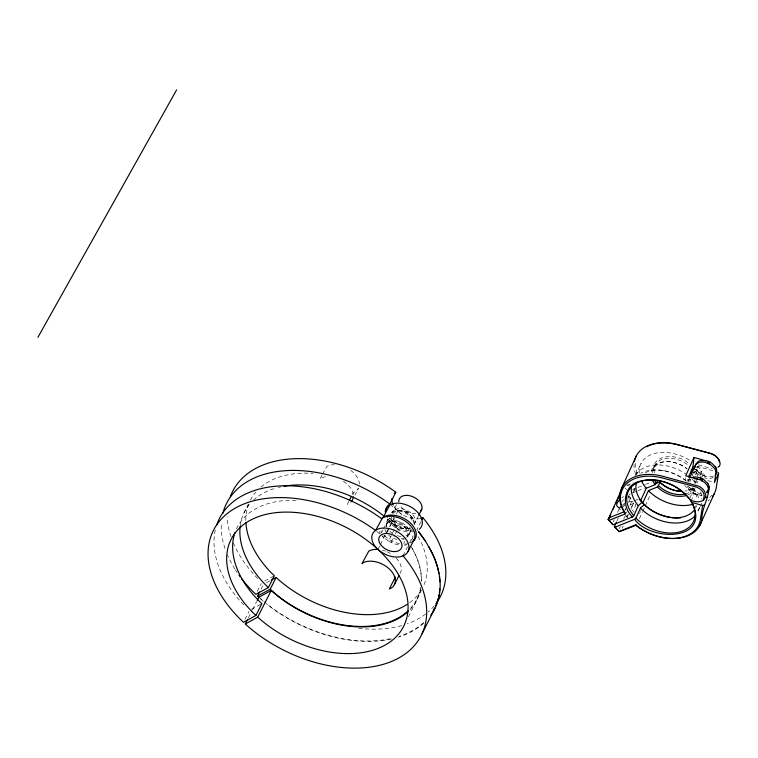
<?xml version="1.0" encoding="UTF-8"?>
<svg xmlns="http://www.w3.org/2000/svg" width="758" height="758" viewBox="0 0 758 758"><rect width="100%" height="100%" fill="white"/><g stroke="black" fill="none" stroke-linecap="round" stroke-linejoin="round"><path stroke-width="0.57" stroke-dasharray="3.79 2.84" d="M685.185 480.06L685.431 477.938M689.913 482.107L690.642 479.264M687.497 480.885L688.018 478.923M697.862 481.254L697.313 483.111M613.222 521.949L614.188 519.808M617.59 512.332L619.049 509.13M622.441 501.644L623.417 499.513M635.526 475.56L641.211 463.062M616.832 521.125L618.291 517.913M623.626 506.164L624.601 504.032M624.308 511.688L625.757 508.485M628.676 502.071L631.101 496.727M633.044 492.463L634.986 488.19M619.314 528.677L620.281 526.545M623.682 519.069L627.084 511.584M629.993 505.179L632.418 499.835M622.147 528.288L623.114 526.156M626.999 517.61L628.458 514.407M630.883 509.063L633.802 502.649M653.794 468.264L655.31 464.929M639.401 518.747L642.31 512.342M642.803 511.271L644.745 506.998M645.229 505.927L650.572 494.178M688.349 480.657L689.325 478.516M692.405 474.915L693.873 471.703M693.286 472.604L695.948 471.533L698.222 466.54L714.529 471.249M689.894 498.044L692.101 493.183L684.578 485.385M713.354 475.967A11.143 7.504 24.4 0 1 704.106 475.863L700.439 474.849L701.662 471.097A35.92 24.19 24.4 0 0 697.047 465.99M690.964 501.209L694.375 493.714L689.439 487.261M701.188 478.715L703.462 473.712L695.948 471.533M700.364 506.335L701.775 503.208M243.981 512.882L248.453 504.032M257.294 591.363L261.264 583.489M244.976 619.362L248.956 611.498M261.074 589.118L263.557 584.2M248.416 617.836L252.054 610.645M252.566 609.621L256.716 601.407M322.008 475.048L320.028 478.99L320.89 478.279A19.812 12.82 26.8 0 1 327.049 476.574M322.51 474.072L326.85 466.473A19.812 12.82 26.8 0 1 334.439 464.72M348.907 501.332L347.41 504.278L348.585 503.862A19.812 12.82 26.8 0 0 350.461 502.563M352.385 494.443L353.37 492.473L354.555 492.056A19.812 12.82 26.8 0 0 358.411 488.228L354.934 495.116M386.476 522.234L389.858 515.535M381.473 532.846L382.961 529.899M383.463 528.913L384.95 525.957A12.384 8.006 26.8 0 1 400.196 523.721A12.384 8.006 26.8 0 1 406.705 537.356M386.362 524.754L389.877 517.78M396.51 504.648L392.388 512.806A12.384 8.006 26.8 0 1 407.728 510.712A12.384 8.006 26.8 0 1 414.058 524.356M377.948 549.408L379.929 545.476M380.431 544.49L385.917 533.632M386.419 532.637L388.92 527.672M389.423 526.677L391.431 522.707L396.453 526.412A19.812 12.82 26.8 0 0 412.475 530.676M399.542 543.685A19.812 12.82 26.8 0 1 389.688 539.8L385.13 536.332L386.637 533.348M387.139 532.353L389.659 527.379M390.162 526.384L394.378 518.027M396.368 514.095L397.855 511.138M394.293 529.586L388.503 541.041L391.081 542.444A19.812 12.82 26.8 0 0 401.967 545.248M413.697 531.33A19.812 12.82 26.8 0 1 397.874 528.999L395.297 527.596L396.027 526.147M395.723 527.862L396.453 526.412M391.081 542.444L394.738 535.205M395.259 534.163L397.874 528.999M403.739 543.391L404.734 541.42M406.724 537.488L407.709 535.518M409.917 532.078L411.367 529.207M409.064 534.485L411.073 530.496M414.095 524.527L418.189 516.416M402.991 555.785L407.463 546.925M409.481 542.946L413.138 535.707M413.195 536.948L410.182 542.918L411.367 542.51M420.917 521.656L416.947 529.529L417.81 530.647M417.165 598.507L421.145 590.643M408.41 616.822L417.743 598.346M629.083 494.917L630.296 493.79M622.403 505.273L624.734 503.104M628.022 514.654L626.478 516.103L627.908 517.686M693.371 488.18L690.131 489.962L685.924 491.08M251.523 609.366L261.88 603.652M264.665 580.96L274.339 575.786M266.465 582.646L270.331 580.581M626.8 485.357L633.12 482.818M627.491 485.736L629.68 484.864M632.494 489.668L636.853 487.915M637.942 487.479L644.48 484.855M645.56 484.419L652.098 481.794M632.475 492.918L636.824 491.175M637.914 490.739L644.452 488.114M694.669 467.961L698.222 466.54M634.768 500.517L637.933 499.247M398.945 510.57L406.695 511.205L412.248 517.657M392.72 521.675L400.594 522.309L406.07 528.667M700.942 493.467L699.842 493.363A11.143 7.504 24.4 0 1 695.446 492.094L690.775 488.882M662.918 470.557L664.311 470.737M669.418 461.679L670.006 461.755M659.365 470.083L661.128 470.311M692.101 493.183L695.768 494.197M698.421 464.834L708.995 467.894A11.152 7.504 24.4 0 0 712.302 468.463M694.034 469.221L701.955 471.514M707.801 480.619L713.316 482.211M694.375 493.714L702.088 495.94M704.106 475.863L698.99 472.812L695.759 468.027M388.503 541.041L383.908 537.602A96.607 62.488 26.8 0 0 382.193 536.048M395.297 527.596L391.166 524.384A19.812 12.82 26.8 0 1 386.485 518.197M687.762 462.721C677.851 453.474 650.866 453.369 653.614 471.912M686.464 481.216L686.388 481.141A35.92 24.19 24.4 0 0 640.747 473.286M260.515 598.829L263.111 601.113M258.952 597.209L261.88 599.843A116.419 75.298 26.8 0 0 265.499 602.856M387.575 519.069A96.607 62.488 26.8 0 1 391.895 522.944L399.788 531.064M695.531 469.325L697.635 471.419M694.773 470.993L698.791 475.361M687.961 485.992L690.064 488.086M624.99 487.925L626.563 489.668M628.486 495.486L631.632 498.963M628.06 496.139L633.072 501.692M619.134 508.438L620.565 510.02M625.587 515.573L627.018 517.155M698.355 472.215L700.439 474.849M703.462 473.712L703.519 473.788A35.92 24.19 24.4 0 1 706.229 479.321M410.77 545.95L416.464 556.893A96.607 62.488 26.8 0 1 421.571 580.817M412.2 548.337L414.522 552.771A96.607 62.488 26.8 0 1 421.268 581.092M697.711 476.015L695.408 470.576A11.143 7.504 24.4 0 0 696.877 473.087M243.782 604.941A116.419 75.298 26.8 0 1 215.509 529.207M406.904 544.784A19.812 12.82 26.8 0 1 404.526 545.173M383.908 537.602A19.812 12.82 26.8 0 1 381.994 535.631M380.402 533.566A19.812 12.82 26.8 0 1 379.152 531.424M236.439 528.876A96.607 62.488 26.8 0 1 298.775 500.479M376.821 531.51A96.607 62.488 26.8 0 1 379.55 533.755M404.279 539.08A12.384 8.006 26.8 0 1 402.688 539.573M396.965 539.421A12.384 8.006 26.8 0 1 388.57 535.025M386.589 532.817A12.384 8.006 26.8 0 1 384.723 528.118M423.75 623.095A116.419 75.298 26.8 0 1 398.206 637.213M391.526 638.975A116.419 75.298 26.8 0 1 265.84 603.368M420.756 588.938A96.607 62.488 26.8 0 1 409.263 610.446M391.431 522.707A96.607 62.488 26.8 0 1 399.419 530.79M420.699 587.194A96.607 62.488 26.8 0 1 409.187 609.773M240.172 526.204A96.607 62.488 26.8 0 1 250.576 503.085M253.418 500.214A96.607 62.488 26.8 0 1 276.405 487.944M278.243 487.451A96.607 62.488 26.8 0 1 281.076 486.797M421.259 590.16A96.607 62.488 26.8 0 1 407.984 603.861M245.829 520.585A96.607 62.488 26.8 0 1 248.416 504.705M250.377 500.204A96.607 62.488 26.8 0 1 255.882 492.027M260.923 487.062A96.607 62.488 26.8 0 1 312.95 473.38M389.925 504.269A96.607 62.488 26.8 0 1 401.939 515.146M418.16 536.531A96.607 62.488 26.8 0 1 423.135 586.711M420.065 518.661A19.812 12.82 26.8 0 1 393.544 505.662M423.551 622.555A116.419 75.298 26.8 0 1 399.115 636.369M390.218 638.738A116.419 75.298 26.8 0 1 267.347 604.334M237.131 572.508A116.419 75.298 26.8 0 1 235.397 569.874M234.838 568.993A116.419 75.298 26.8 0 1 227.447 554.941M225.012 548.517A116.419 75.298 26.8 0 1 221.393 522.613M434.211 605.841A116.419 75.298 26.8 0 1 428.043 612.066M425.721 613.942A116.419 75.298 26.8 0 1 407.198 623.843M401.816 625.549A116.419 75.298 26.8 0 1 358.269 628.249M257.72 578.543A116.419 75.298 26.8 0 1 232.962 542.065M230.972 536.711A116.419 75.298 26.8 0 1 227.248 516.823M415.801 513.412A12.384 8.006 26.8 0 1 399.693 504.828M391.895 522.944A19.812 12.82 26.8 0 1 387.215 516.748M408.107 543.694A19.812 12.82 26.8 0 1 404.014 544.13M385.13 536.332A19.812 12.82 26.8 0 1 383.842 535.034M381.672 532.277A19.812 12.82 26.8 0 1 380.819 530.856M403.957 538.474A12.384 8.006 26.8 0 1 401.2 538.682M387.897 531.595A12.384 8.006 26.8 0 1 386.959 530.022M386.087 526.895A12.384 8.006 26.8 0 1 400.233 521.959A12.384 8.006 26.8 0 1 408.022 536.294M407.236 526.734A12.384 8.006 26.8 0 1 392.995 518.074M396.226 558.106A19.812 12.82 26.8 0 1 399.807 573.787M382.42 550.156A19.812 12.82 26.8 0 1 385.5 551.132M387.006 551.748A19.812 12.82 26.8 0 1 392.663 554.998M343.421 481.245A19.812 12.82 26.8 0 1 353.399 495.836M350.717 470.358A19.812 12.82 26.8 0 1 359.358 484.03M410.286 528.013A12.384 8.006 26.8 0 1 398.452 526.592A12.384 8.006 26.8 0 1 390.901 517.676M392.123 512.948A12.384 8.006 26.8 0 1 404.952 511.972A12.384 8.006 26.8 0 1 414.048 522.347M410.249 528.089A12.753 8.253 26.8 0 1 398.083 526.734A12.753 8.253 26.8 0 1 390.199 517.591M391.374 512.692A12.753 8.253 26.8 0 1 406.042 512.275A12.753 8.253 26.8 0 1 413.783 524.432M407.747 527.407A11.076 7.163 26.8 0 1 391.678 517.164M392.786 513.592A11.076 7.163 26.8 0 1 404.204 512.607A11.076 7.163 26.8 0 1 412.447 521.845M409.585 527.445A12.753 8.253 26.8 0 1 405.587 536.029M400.916 536.427A12.753 8.253 26.8 0 1 395.733 535.091M392.777 533.547A12.753 8.253 26.8 0 1 388.162 529.283M386.817 526.857A12.753 8.253 26.8 0 1 394.473 517.809M640.567 510.56A7.428 2.975 -42.1 0 1 640.463 511.413M640.103 512.408A7.428 2.975 -42.1 0 1 639.515 513.488M632.778 512.304A7.428 2.975 -42.1 0 1 633.972 511.328M637.165 473.542A42.107 28.359 24.4 0 1 635.943 460.911M711.762 495.116A42.107 28.359 24.4 0 1 709.744 497.39M628.23 496.405A7.428 2.975 -42.1 0 1 628.136 498.423M621.787 497.854A7.428 2.975 -42.1 0 1 623.626 496.661M709.592 499.636A43.348 29.192 24.4 0 1 707.906 500.991M696.678 505.88A43.348 29.192 24.4 0 1 694.802 506.249M635.659 474.366A43.348 29.192 24.4 0 1 634.029 464.474M635.223 504.07A7.428 2.975 -42.1 0 1 632.181 510.759M625.255 509.547A7.428 2.975 -42.1 0 1 625.682 508.969M630.182 504.942A7.428 2.975 -42.1 0 1 634.702 503.71M628.638 502.203A7.428 2.975 -42.1 0 1 633.3 502.109A7.428 2.975 -42.1 0 1 630.571 507.832M623.521 506.59A7.428 2.975 -42.1 0 1 624.497 505.463M713.363 477.208A11.143 7.504 24.4 0 1 704.447 477.891M701.226 476.574A11.143 7.504 24.4 0 1 700.221 475.986M699.274 475.342A11.143 7.504 24.4 0 1 697.597 473.883M688.084 481.396A11.143 7.504 24.4 0 1 689.799 478.762M702.278 495.069A11.143 7.504 24.4 0 1 690.026 490.549M689.306 489.753A11.143 7.504 24.4 0 1 687.421 486.361M687.97 481.633A11.143 7.504 24.4 0 1 690.491 479.511M699.89 507.377A35.92 24.19 24.4 0 1 697.388 510.826M634.872 491.108A35.92 24.19 24.4 0 1 634.058 488.332M635.953 474.83A35.92 24.19 24.4 0 1 685.715 473.958M692.215 479.312A35.92 24.19 24.4 0 1 695.986 483.595M700.544 491.828A35.92 24.19 24.4 0 1 701.908 499.134M692.063 488.266A22.295 15.018 24.4 0 1 685.317 490.976M654.391 472.85A22.295 15.018 24.4 0 1 664.283 458.817A22.295 15.018 24.4 0 1 688.283 465.289M693.987 471.59A22.295 15.018 24.4 0 1 696.176 476.744M696.498 480.108A22.295 15.018 24.4 0 1 695.901 483.234M639.288 473.087A35.92 24.19 24.4 0 1 655.661 453.208A35.92 24.19 24.4 0 1 691.4 461.451M693.741 488A22.295 15.018 24.4 0 1 685.706 493.884M652.553 472.821A22.295 15.018 24.4 0 1 664.728 461.811A22.295 15.018 24.4 0 1 686.776 468.624M692.471 474.925A22.295 15.018 24.4 0 1 693.418 476.63M694.66 480.079A22.295 15.018 24.4 0 1 694.982 483.443M695.152 487.868A23.536 15.852 24.4 0 1 687.857 494.965M651.188 471.675A23.536 15.852 24.4 0 1 687.118 468.927M695.437 481.017A23.536 15.852 24.4 0 1 695.73 482.818M645.191 472.784A32.206 21.688 24.4 0 1 685.355 480.231M692.509 487.707A32.206 21.688 24.4 0 1 697.152 499.238M696.346 506.155A32.206 21.688 24.4 0 1 695.418 508.23M693.712 488.597A35.92 24.19 24.4 0 1 699.094 499.598M699.321 507.604A35.92 24.19 24.4 0 1 697.616 512.37"/><path stroke-width="1.14" d="M709.829 462.759A1.241 0.834 24.4 0 1 707.972 461.84L708.029 461.319A1.222 0.824 24.4 0 1 708.228 461.129M688.738 476.214L688.539 476.962L692.907 467.042L694.015 457.472L709.156 461.717L712.141 463.46L715.154 466.54M700.733 477.748A1.241 0.834 24.4 0 0 701.084 479.274L701.813 479.482A1.222 0.824 24.4 0 0 702.259 479.435M616.349 522.186L614.406 526.459L619.078 531.481L635.507 524.887L639.155 527.596A43.348 29.192 24.4 0 0 701.785 519.903C701.709 508.609 708.171 499.285 709.081 488.285A5.903 1.98 71.2 0 0 709.109 487.46M715.656 470.775A5.922 1.402 64.8 0 1 715.855 471.628A5.903 1.687 68 0 1 715.912 472.442A5.922 2.009 70.9 0 1 715.912 473.295L714.415 482.533L718.584 473.371L717.788 472.196M704.191 505.036L702.628 505.529L700.231 520.358A42.107 28.359 24.4 0 1 675.672 538.322A42.107 28.359 24.4 0 1 635.953 525.266L635.507 524.887M608.143 519.467L612.985 524.754L632.485 516.928L633.764 515.734L632.617 514.341A35.92 24.19 24.4 0 1 641.656 481.093A35.92 24.19 24.4 0 1 689.164 498.603L690.529 500.271L693.845 501.228A11.152 7.504 24.4 0 0 703.443 500.053L704.068 496.642A9.911 6.67 24.4 0 0 695.02 486.636L661.753 477.815A42.107 28.359 24.4 0 0 626.43 483.879A42.107 28.359 24.4 0 0 625.179 513.365L625.483 513.801L609.053 520.395L608.143 519.467L622.754 487.309M718.584 473.371L716.177 488.237A43.348 29.192 24.4 0 1 712.444 496.575M708.938 489.081L706.551 492.217M702.704 478.999L702.704 478.999A1.241 0.834 24.4 0 0 702.694 478.63M622.053 487.271L636.445 455.605M608.314 519.732L610.74 514.388M613.165 509.044L614.141 506.913M615.591 503.7L618.992 496.225M619.968 494.093L621.418 490.881M633.764 515.734L638.312 505.728L642.149 502.147L641.221 501.019A32.206 21.688 24.4 0 1 636.199 483.983M642.149 502.147L640.586 500.725L646.271 488.228L655.272 484.608L658.067 480.089M615.136 527.132L634.645 519.306L635.924 518.112L640.463 508.106L644.309 504.525L645.361 505.595A32.206 21.688 24.4 0 0 694.176 510.143M680.637 517.922A35.92 24.19 24.4 0 1 644.044 504.44L642.737 503.113L648.422 490.606L657.423 486.996L660.218 482.467L659.697 481.993L655.338 483.737M694.015 457.472L685.677 475.806L700.818 480.051L704.684 482.505L706.826 484.874A5.893 0.616 54.5 0 1 707.394 485.764A5.884 0.862 58 0 1 707.82 486.636M691.315 473.248L692.878 469.155M689.818 477.436L695.171 465.649M699.729 525.664L714.121 493.998M258.952 597.209L257.597 595.996L259.587 592.064M402.991 555.785L404.166 555.368A19.812 12.82 26.8 0 0 402.792 535.679A19.812 12.82 26.8 0 0 376.47 529.785L374.007 531.709A19.812 12.82 26.8 0 0 377.948 549.408A19.812 12.82 26.8 0 0 400.944 556.58L402.991 555.785L404.327 557.338A116.419 75.298 26.8 0 1 394.008 660.389A116.419 75.298 26.8 0 1 249.628 627.813L245.308 623.995L247.383 619.892M257.237 600.383L258.791 597.304L271.222 590.435L274.642 593.467A96.607 62.488 26.8 0 0 408.534 611.147M241.537 578.591A116.419 75.298 26.8 0 0 251.76 590.349L255.797 594.31L268.379 587.592L274.339 575.786L271.137 572.641A96.607 62.488 26.8 0 1 245.905 522.698M412.001 542.264A19.812 12.82 26.8 0 0 407.567 522.84A19.812 12.82 26.8 0 0 382.43 517.979L375.608 530.486L373.827 529.179A116.419 75.298 26.8 0 0 231.569 510.39A116.419 75.298 26.8 0 0 239.405 618.376L243.489 622.318L255.92 615.458L261.88 603.652L258.639 600.525A96.607 62.488 26.8 0 1 234.98 532.523M257.597 595.996L270.18 589.279L276.139 577.482L279.531 580.524A96.607 62.488 26.8 0 0 407.103 604.439M245.308 623.995L257.729 617.135L271.222 590.435M349.4 500.346L351.39 496.414M381.445 518.671L383.065 517.477L389.982 504.828A19.812 12.82 26.8 0 1 415.147 509.907A19.812 12.82 26.8 0 1 419.307 529.292M385.907 510.456A19.812 12.82 26.8 0 1 388.21 505.283L389.83 504.079L395.799 492.283L394.037 490.957A116.419 75.298 26.8 0 0 230.337 496.661M418.7 515.402L421.789 509.291M421.912 519.694L422.907 517.723L424.224 519.287A116.419 75.298 26.8 0 1 435.992 603.595M408.031 551.54L413.991 539.734M395.316 577.122L389.356 588.919L390.531 588.502A19.812 12.82 26.8 0 0 389.157 568.822A19.812 12.82 26.8 0 0 362.836 562.919L361.973 563.63L368.795 551.113A19.812 12.82 26.8 0 1 377.854 549.417M394.397 584.674L398.869 575.824M422.083 633.688L435.575 606.997M37.9 337.338L176.623 89.87M718.688 466.625L718.593 466.71A11.152 7.504 24.4 0 1 717.911 467.212M621.636 506.003L619.305 508.173L617.097 506.173A7.428 2.975 -42.1 0 1 620.594 498.84M383.065 517.477L383.946 516.776A19.812 12.82 26.8 0 1 409.708 522.366A19.812 12.82 26.8 0 1 412.371 541.913M394.169 493.477L395.799 492.283M389.1 505.529L387.48 506.723A19.812 12.82 26.8 0 0 385.178 511.896M271.298 580.06L276.139 577.482M691.125 470.225L693.921 469.107M608.503 518.027L624.308 511.688L625.483 513.801M420.842 518.5L422.907 517.723M614.406 526.459L619.248 531.746L636.483 525.161L635.915 525.19M681.925 491.374C673.909 491.193 666.045 487.877 660.161 482.467M705.859 460.637L700.392 460.627A9.977 6.718 24.4 0 0 698.213 461.508L695.929 463.981A11.143 7.504 24.4 0 0 695.512 465.507M705.395 496.897L707.593 497.532M691.116 501.389L691.95 502.44L702.628 505.529M381.568 518.69L379.786 517.373A116.419 75.298 26.8 0 0 216.854 524.621M389.83 504.079L388.068 502.762A116.419 75.298 26.8 0 0 222.956 513.024M692.907 467.042L694.375 468.321M257.729 617.135L261.159 620.158A96.607 62.488 26.8 0 0 406.506 618.869A96.607 62.488 26.8 0 0 290.987 512.19A96.607 62.488 26.8 0 0 252.679 612.331L255.92 615.458M270.18 589.279L273.572 592.33A96.607 62.488 26.8 0 0 407.728 611.175M690.983 472.85L691.504 473.314M642.737 503.113L644.309 504.525M268.379 587.592L265.177 584.446A96.607 62.488 26.8 0 1 240.172 526.204M659.697 481.993L660.597 482.846A22.295 15.018 24.4 0 0 681.215 491.288M658.702 485.802L659.081 486.181A22.295 15.018 24.4 0 0 685.706 493.884M657.423 486.996L657.887 487.46A23.536 15.852 24.4 0 0 685.99 495.59M648.422 490.606L649.729 491.942A35.92 24.19 24.4 0 0 692.623 504.345M640.463 508.106L641.77 509.442A35.92 24.19 24.4 0 0 695.692 515.184M635.924 518.112L637.232 519.438A35.92 24.19 24.4 0 0 681.575 531.396A35.92 24.19 24.4 0 0 691.021 501.294M634.645 519.306C650.686 541.733 711.392 541.487 691.95 502.44M609.053 520.395L612.985 524.754M656.551 483.414L656.22 483.017A22.295 15.018 24.4 0 1 654.116 479.634M655.272 484.608L654.865 484.116A23.536 15.852 24.4 0 1 652.647 480.553M646.271 488.228L645.115 486.835A35.92 24.19 24.4 0 1 641.732 481.387M639.43 499.332L640.586 500.725M638.312 505.728L637.156 504.335A35.92 24.19 24.4 0 1 631.414 486.181M632.485 516.928C620.811 506.448 623.701 484.457 640.14 481.207C658.636 476.431 679.348 485.177 690.529 500.271M418.473 531.5L425.75 541.515L431.738 552.165A116.419 75.298 26.8 0 1 438.863 573.474M418.966 532.031L425.428 541.041M707.584 483.206L703.623 479.482L698.289 477.303A11.143 7.504 24.4 0 0 691.249 477.843M624.365 512.417L622.688 509.385A43.348 29.192 24.4 0 1 662.17 476.109L698.687 486.153A5.893 5.865 -29.5 0 1 699.71 486.702A5.875 5.799 -46.5 0 1 700.667 487.318A6.244 6.073 -37.9 0 1 701.605 488.01A5.875 5.609 -49.4 0 1 702.429 488.73A5.865 5.448 -48.4 0 1 703.187 489.497L703.86 490.312A5.884 5.098 -46 0 1 704.438 491.146L705.67 494.576A5.875 3.752 -36.9 0 1 705.689 495.4A5.912 3.458 -34.5 0 1 705.603 496.196L705.215 497.438A8.84 5.041 -33.5 0 1 703.528 499.958M428.943 546.821L434.031 557.035A116.419 75.298 26.8 0 1 430.809 615.174M719.323 460.314L720.072 462.892A5.884 1.829 69.6 0 1 720.091 463.707A5.931 2.151 72.6 0 1 720.005 464.502L719.712 465.535A8.84 3.373 73.2 0 1 719.048 466.426M283.975 486.238A96.607 62.488 26.8 0 1 383.036 515.336M434.41 608.352A116.419 75.298 26.8 0 1 433.282 610.436M240.229 576.866A116.419 75.298 26.8 0 1 238.959 575.133M439.356 576.601A116.419 75.298 26.8 0 1 439.82 581.756M439.754 588.786A116.419 75.298 26.8 0 1 439.337 592.69M439.024 594.613A116.419 75.298 26.8 0 1 438.636 596.508M438.19 598.375A116.419 75.298 26.8 0 1 437.091 602.032M436.769 602.923A116.419 75.298 26.8 0 1 435.433 606.22M398.822 501.701A12.384 8.006 26.8 0 1 412.958 496.765A12.384 8.006 26.8 0 1 420.747 511.1M393.184 504.942A19.812 12.82 26.8 0 1 391.867 498.65M353.351 496.954A19.812 12.82 26.8 0 1 351.238 501.787M718.612 459.566A9.911 6.67 24.4 0 0 710.17 453.293L676.913 444.472A42.107 28.359 24.4 0 0 649.777 445.344M718.935 460.333A9.911 6.67 24.4 0 1 719.285 461.859M646.716 446.784A42.107 28.359 24.4 0 1 648.725 445.789M634.389 461.366A43.348 29.192 24.4 0 1 676.562 444.434L710.938 453.578L715.097 455.643L718.262 458.618A5.875 0.502 52.7 0 1 718.859 459.462A6.235 0.985 55 0 1 719.295 460.296M715.779 467.478A5.903 0.9 57.8 0 1 716.206 468.349M715.192 466.568A5.893 0.644 54.3 0 1 715.723 467.421M707.621 483.234A5.884 0.625 54.5 0 1 708.152 484.097M708.19 484.135A5.893 0.881 57.9 0 1 708.616 485.006A5.884 1.128 61.4 0 1 708.872 485.812A5.893 1.393 64.8 0 1 709.052 486.655M716.585 469.932A5.912 1.687 68 0 1 716.67 470.765A5.922 2.009 70.9 0 1 716.67 471.628L716.518 472.414A11.143 7.504 24.4 0 1 715.391 474.48M708.995 486.589A5.903 1.658 68.3 0 1 709.09 487.422M707.053 492.814A11.143 7.504 24.4 0 0 708.18 490.748L708.323 489.952A5.903 1.99 71.1 0 0 708.37 489.147A5.884 1.668 68.1 0 0 708.256 488.266A5.903 1.383 64.9 0 0 708.076 487.441A5.875 1.118 61.5 0 0 707.783 486.589M694.262 478.668A11.143 7.504 24.4 0 1 697.531 478.971M716.613 469.96A5.931 1.393 64.9 0 0 716.414 469.107A5.912 1.128 61.4 0 0 716.111 468.245M715.666 470.784A5.893 1.137 61.3 0 0 715.353 469.913A5.903 0.881 57.9 0 0 714.974 469.098A5.912 0.635 54.4 0 0 714.434 468.236L710.435 464.483L705.101 462.304A11.143 7.504 24.4 0 0 694.754 467.174M715.76 474.082A11.143 7.504 24.4 0 1 715.116 475.512M710.265 461.963A1.241 0.834 24.4 0 1 710.085 462.617M707.555 462.75A1.241 0.834 24.4 0 1 709.327 464.284M699.975 479.416A1.241 0.834 24.4 0 1 701.756 480.96M380.63 544.614A12.384 8.006 26.8 0 0 400.745 549.152A12.384 8.006 26.8 0 0 389.745 533.859A12.384 8.006 26.8 0 0 380.63 544.614"/></g></svg>
